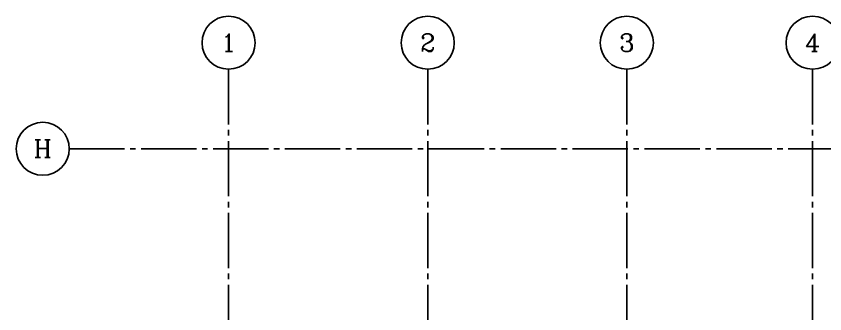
# Model space of a CAD drawing. Header units: millimetres. Extents: x -960 to 39633, y -720 to 12125.
# Drawn here: x -960 to 2695, y 9178 to 10525 of the extents above; entities that cross this region are included whole.
import ezdxf
from ezdxf.enums import TextEntityAlignment as Align

# ---------------------------------------------------------------- set-up
doc = ezdxf.new("R2010")
doc.units = ezdxf.units.MM
doc.header["$LTSCALE"] = 100
doc.linetypes.add('X-S-FAB-L05$0$COL-CEN-LIN', pattern=[3.25, 2.5, -0.25, 0.25, -0.25])
for name, color, linetype in [('0-xref', 7, 'Continuous'), ('X-S-FAB-L05$0$0-MC', 8, 'Continuous'), ('X-S-FAB-L05$0$0-NC', 8, 'Continuous'), ('X-S-FAB-L05$0$BLOCK', 8, 'Continuous'), ('X-S-FAB-L05$0$CCL', 8, 'X-S-FAB-L05$0$COL-CEN-LIN')]:
    doc.layers.add(name, color=color, linetype=linetype)
doc.layers.add('X-S-FAB-L05$0$A-BLOCK', color=8, linetype='Continuous', plot=False)
doc.styles.add('X-S-FAB-L05$0$COL-NUM', font='romanc')

# ---------------------------------------------------------------- blocks, each defined once
blk = doc.blocks.new('X-S-FAB-L05$0$cn-y')
at = {"layer": 'X-S-FAB-L05$0$0-MC'}
blk.add_circle((-50, 0), 50, dxfattribs=at)
at = {"layer": 'X-S-FAB-L05$0$0-NC', "style": 'X-S-FAB-L05$0$COL-NUM'}
blk.add_attdef('GRID-Y', text='', height=50, dxfattribs=at).set_placement((-50, 0), align=Align.MIDDLE_CENTER)
blk = doc.blocks.new('X-S-FAB-L05$0$FAB2-L05')
at = {"layer": 'X-S-FAB-L05$0$CCL'}
for p, q in [((-26160, 11005), (-26160, 0)), ((-25260, 11005), (-25260, 0)), ((-24360, 11005), (-24360, 0)), ((-23520, 11005), (-23520, 0)), ((-26880, 10645), (1210, 10645))]:
    blk.add_line(p, q, dxfattribs=at)
at = {"layer": 'X-S-FAB-L05$0$A-BLOCK'}
ref = blk.add_blockref('X-S-FAB-L05$0$cn-y', (-26040, 11125), dxfattribs=dict(at, xscale=2.399999999999997, yscale=2.399999999999997, zscale=2.399999999999997))
ref.add_attrib('GRID-Y', '1', dxfattribs={"layer": 'X-S-FAB-L05$0$0-NC', "height": 80, "style": 'X-S-FAB-L05$0$COL-NUM'}).set_placement((-26160, 11125), align=Align.MIDDLE_CENTER)
ref = blk.add_blockref('X-S-FAB-L05$0$cn-y', (-25140, 11125), dxfattribs=dict(at, xscale=2.399999999999997, yscale=2.399999999999997, zscale=2.399999999999997))
ref.add_attrib('GRID-Y', '2', dxfattribs={"layer": 'X-S-FAB-L05$0$0-NC', "height": 80, "style": 'X-S-FAB-L05$0$COL-NUM'}).set_placement((-25260, 11125), align=Align.MIDDLE_CENTER)
ref = blk.add_blockref('X-S-FAB-L05$0$cn-y', (-24240, 11125), dxfattribs=dict(at, xscale=2.399999999999997, yscale=2.399999999999997, zscale=2.399999999999997))
ref.add_attrib('GRID-Y', '3', dxfattribs={"layer": 'X-S-FAB-L05$0$0-NC', "height": 80, "style": 'X-S-FAB-L05$0$COL-NUM'}).set_placement((-24360, 11125), align=Align.MIDDLE_CENTER)
ref = blk.add_blockref('X-S-FAB-L05$0$cn-y', (-23400, 11125), dxfattribs=dict(at, xscale=2.399999999999997, yscale=2.399999999999997, zscale=2.399999999999997))
ref.add_attrib('GRID-Y', '4', dxfattribs={"layer": 'X-S-FAB-L05$0$0-NC', "height": 80, "style": 'X-S-FAB-L05$0$COL-NUM'}).set_placement((-23520, 11125), align=Align.MIDDLE_CENTER)
ref = blk.add_blockref('X-S-FAB-L05$0$cn-y', (-26880, 10645), dxfattribs=dict(at, xscale=2.399999999999997, yscale=2.399999999999997, zscale=2.399999999999997))
ref.add_attrib('GRID-Y', 'H', dxfattribs={"layer": 'X-S-FAB-L05$0$0-NC', "height": 80, "style": 'X-S-FAB-L05$0$COL-NUM'}).set_placement((-27000, 10645), align=Align.MIDDLE_CENTER)
blk = doc.blocks.new('X-S-FAB-L05')
at = {"layer": 'X-S-FAB-L05$0$BLOCK'}
blk.add_blockref('X-S-FAB-L05$0$FAB2-L05', (26160, -720), dxfattribs=at)

msp = doc.modelspace()

# ---------------------------------------------------------------- block references
at = {"layer": '0-xref'}
msp.add_blockref('X-S-FAB-L05', (0, 0), dxfattribs=at)

doc.saveas('drawing.dxf')
